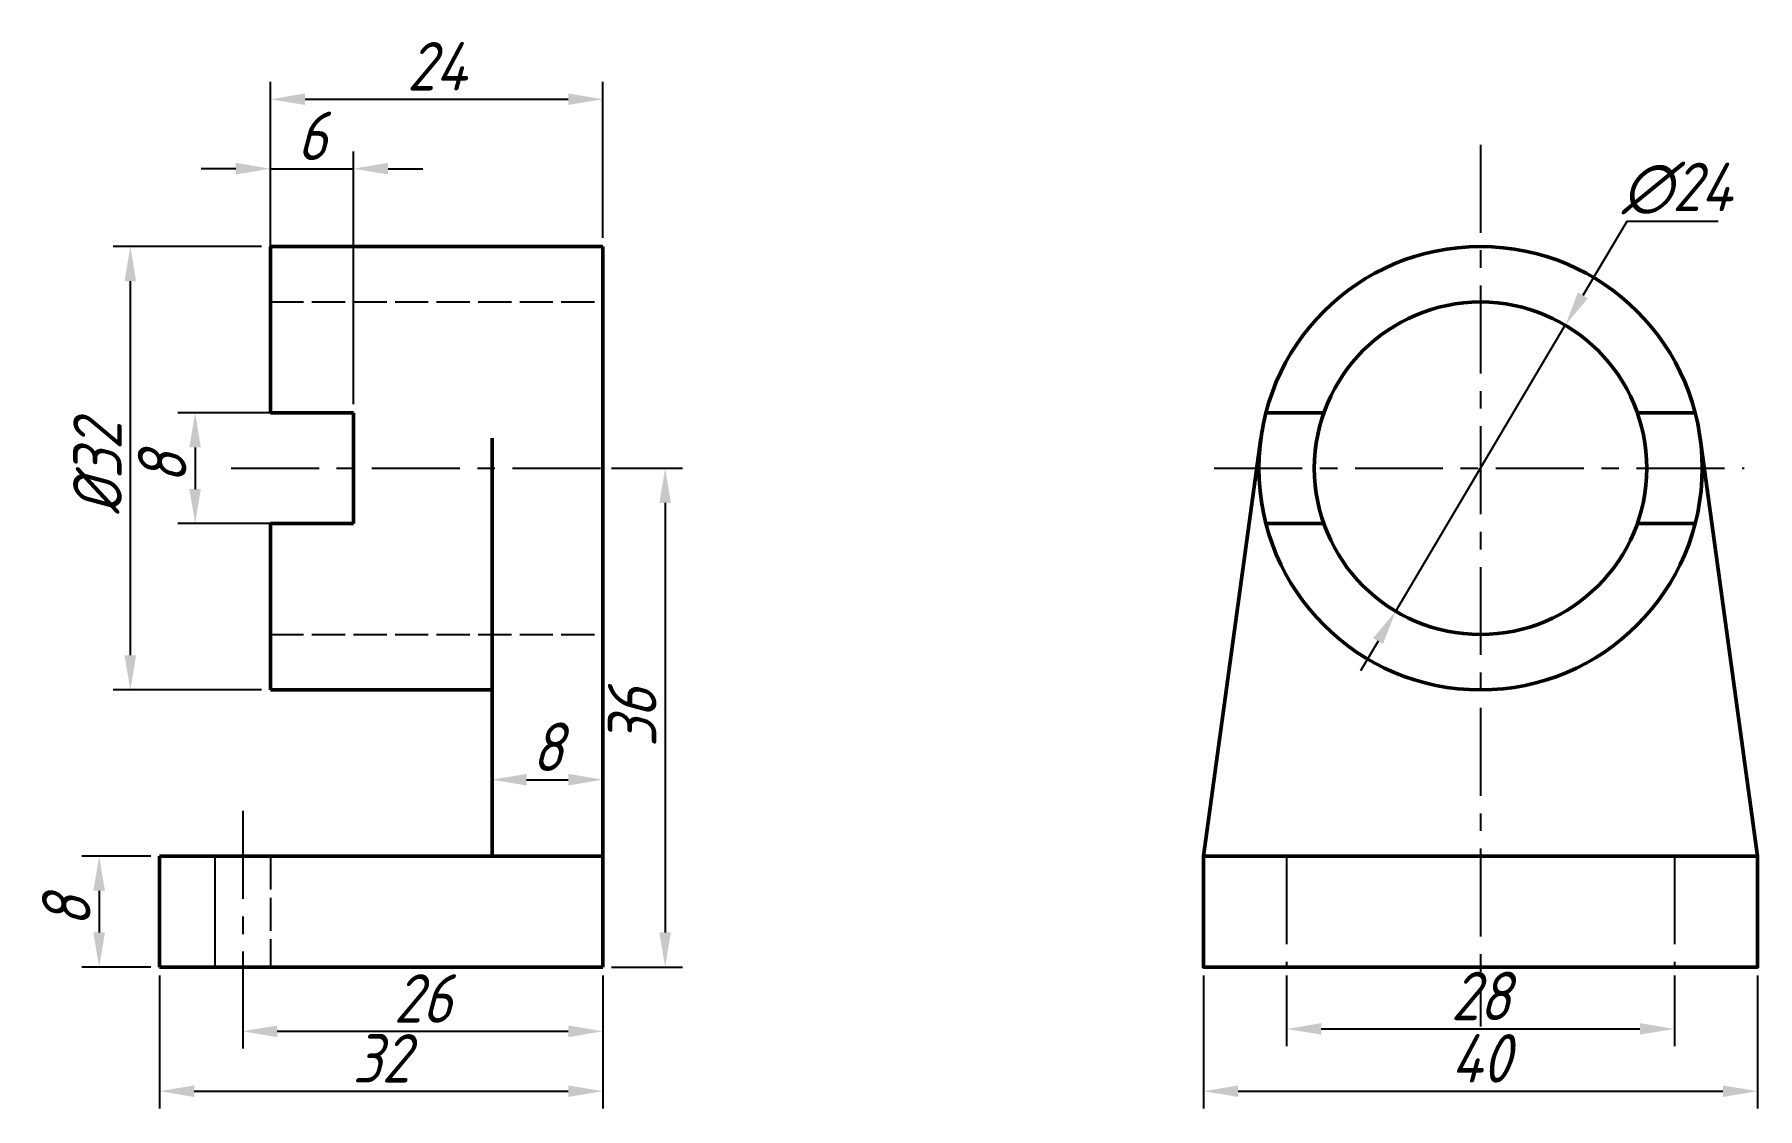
# Model space of a CAD drawing. Header units: millimetres. Extents: x -22 to 102, y 24 to 101.
import ezdxf

# ---------------------------------------------------------------- set-up
doc = ezdxf.new("R2010")
doc.units = ezdxf.units.MM
doc.header["$LTSCALE"] = 0.2
doc.linetypes.add('ACAD_ISO02W100', pattern=[15, 12, -3])
doc.linetypes.add('CENTER', pattern=[50.8, 31.75, -6.35, 6.35, -6.35])
doc.layers.get('0').update_dxf_attribs({"lineweight": 50})
for name, color, linetype in [('图层1', 7, 'Continuous'), ('图层2', 4, 'ACAD_ISO02W100'), ('图层3', 2, 'CENTER')]:
    doc.layers.add(name, color=color, linetype=linetype)
doc.styles.get("Standard").update_dxf_attribs({"font": 'gbeitc.shx', "height": 3.5})
doc.dimstyles.new('ISO-25', dxfattribs={"dimtxt": 3.5, "dimasz": 2.5, "dimexe": 1.25, "dimexo": 0.625, "dimtad": 1, "dimtoh": 1, "dimdec": 0, "dimtxsty": 'Standard', "dimcen": 2.5, "dimadec": 0, "dimazin": 0, "dimtfac": 1, "dimtdec": 0, "dimtmove": 0, "dimatfit": 3, "dimfxl": 1, "dimarcsym": 0})

# ---------------------------------------------------------------- blocks, each defined once
blk = doc.blocks.new('*D5')
at = {"layer": 'Defpoints', "color": 0, "linetype": 'Continuous', "transparency": 16777216}
for p in [(18.93, 70.06), (18.93, 34.06), (23.43, 34.06)]:
    blk.add_point(p, dxfattribs=at)
at = {"layer": '图层1', "color": 0, "linetype": 'Continuous', "lineweight": -2, "transparency": 16777216}
for p, q in [((19.55, 70.06), (24.68, 70.06)), ((23.43, 67.56), (23.43, 36.56)), ((19.55, 34.06), (24.68, 34.06))]:
    blk.add_line(p, q, dxfattribs=at)
at = {"layer": '图层1', "color": 0, "linetype": 'Continuous', "transparency": 16777216}
for points in [[(23.01, 67.56), (23.84, 67.56), (23.43, 70.06)], [(23.01, 36.56), (23.84, 36.56), (23.43, 34.06)]]:
    blk.add_solid(points, dxfattribs=at)
at = {"layer": '图层1', "color": 0, "linetype": 'Continuous', "transparency": 16777216, "insert": (21.05, 52.06), "char_height": 3.5, "attachment_point": 5, "rotation": 90}
blk.add_mtext('36', dxfattribs=at)
blk = doc.blocks.new('*D6')
at = {"layer": 'Defpoints', "color": 0, "linetype": 'Continuous', "transparency": 16777216}
for p in [(18.93, 96.69), (-5.07, 86.06), (18.93, 86.06)]:
    blk.add_point(p, dxfattribs=at)
at = {"layer": '图层1', "color": 0, "linetype": 'Continuous', "lineweight": -2, "transparency": 16777216}
for p, q in [((-5.07, 86.69), (-5.07, 97.94)), ((18.93, 86.69), (18.93, 97.94)), ((-2.57, 96.69), (16.43, 96.69))]:
    blk.add_line(p, q, dxfattribs=at)
at = {"layer": '图层1', "color": 0, "linetype": 'Continuous', "transparency": 16777216}
for points in [[(-2.57, 97.11), (-2.57, 96.28), (-5.07, 96.69)], [(16.43, 97.11), (16.43, 96.28), (18.93, 96.69)]]:
    blk.add_solid(points, dxfattribs=at)
at = {"layer": '图层1', "color": 0, "linetype": 'Continuous', "transparency": 16777216, "insert": (6.93, 99.07), "char_height": 3.5, "attachment_point": 5}
blk.add_mtext('24', dxfattribs=at)
blk = doc.blocks.new('*D7')
at = {"layer": 'Defpoints', "color": 0, "linetype": 'Continuous', "transparency": 16777216}
for p in [(0.93, 91.68), (-5.07, 74.06), (0.93, 74.06)]:
    blk.add_point(p, dxfattribs=at)
at = {"layer": '图层1', "color": 0, "linetype": 'Continuous', "lineweight": -2, "transparency": 16777216}
for p, q in [((-5.07, 74.69), (-5.07, 92.93)), ((0.93, 74.69), (0.93, 92.93)), ((-7.57, 91.68), (-10.07, 91.68)), ((-5.07, 91.68), (0.93, 91.68)), ((3.43, 91.68), (5.93, 91.68))]:
    blk.add_line(p, q, dxfattribs=at)
at = {"layer": '图层1', "color": 0, "linetype": 'Continuous', "transparency": 16777216}
for points in [[(-7.57, 92.1), (-7.57, 91.26), (-5.07, 91.68)], [(3.43, 92.1), (3.43, 91.26), (0.93, 91.68)]]:
    blk.add_solid(points, dxfattribs=at)
at = {"layer": '图层1', "color": 0, "linetype": 'Continuous', "transparency": 16777216, "insert": (-2.07, 94.05), "char_height": 3.5, "attachment_point": 5}
blk.add_mtext('6', dxfattribs=at)
blk = doc.blocks.new('*D8')
at = {"layer": 'Defpoints', "color": 0, "linetype": 'Continuous', "transparency": 16777216}
for p in [(18.93, 47.58), (10.93, 42.06), (18.93, 42.06)]:
    blk.add_point(p, dxfattribs=at)
at = {"layer": '图层1', "color": 0, "linetype": 'Continuous', "lineweight": -2, "transparency": 16777216}
for p, q in [((10.93, 42.69), (10.93, 48.83)), ((18.93, 42.69), (18.93, 48.83)), ((13.43, 47.58), (16.43, 47.58))]:
    blk.add_line(p, q, dxfattribs=at)
at = {"layer": '图层1', "color": 0, "linetype": 'Continuous', "transparency": 16777216}
for points in [[(13.43, 48), (13.43, 47.16), (10.93, 47.58)], [(16.43, 48), (16.43, 47.16), (18.93, 47.58)]]:
    blk.add_solid(points, dxfattribs=at)
at = {"layer": '图层1', "color": 0, "linetype": 'Continuous', "transparency": 16777216, "insert": (14.93, 49.95), "char_height": 3.5, "attachment_point": 5}
blk.add_mtext('8', dxfattribs=at)
blk = doc.blocks.new('*D9')
at = {"layer": 'Defpoints', "color": 0, "linetype": 'Continuous', "transparency": 16777216}
for p in [(-7.07, 34.06), (18.93, 34.06), (18.93, 29.42)]:
    blk.add_point(p, dxfattribs=at)
at = {"layer": '图层1', "color": 0, "linetype": 'Continuous', "lineweight": -2, "transparency": 16777216}
for p, q in [((-7.07, 33.44), (-7.07, 28.17)), ((18.93, 33.44), (18.93, 28.17)), ((-4.57, 29.42), (16.43, 29.42))]:
    blk.add_line(p, q, dxfattribs=at)
at = {"layer": '图层1', "color": 0, "linetype": 'Continuous', "transparency": 16777216}
for points in [[(-4.57, 29.84), (-4.57, 29), (-7.07, 29.42)], [(16.43, 29.84), (16.43, 29), (18.93, 29.42)]]:
    blk.add_solid(points, dxfattribs=at)
at = {"layer": '图层1', "color": 0, "linetype": 'Continuous', "transparency": 16777216, "insert": (5.93, 31.79), "char_height": 3.5, "attachment_point": 5}
blk.add_mtext('26', dxfattribs=at)
blk = doc.blocks.new('*D10')
at = {"layer": 'Defpoints', "color": 0, "linetype": 'Continuous', "transparency": 16777216}
for p in [(-13.07, 34.06), (18.93, 34.06), (18.93, 25.1)]:
    blk.add_point(p, dxfattribs=at)
at = {"layer": '图层1', "color": 0, "linetype": 'Continuous', "lineweight": -2, "transparency": 16777216}
for p, q in [((-13.07, 33.44), (-13.07, 23.85)), ((18.93, 33.44), (18.93, 23.85)), ((-10.57, 25.1), (16.43, 25.1))]:
    blk.add_line(p, q, dxfattribs=at)
at = {"layer": '图层1', "color": 0, "linetype": 'Continuous', "transparency": 16777216}
for points in [[(-10.57, 25.51), (-10.57, 24.68), (-13.07, 25.1)], [(16.43, 25.51), (16.43, 24.68), (18.93, 25.1)]]:
    blk.add_solid(points, dxfattribs=at)
at = {"layer": '图层1', "color": 0, "linetype": 'Continuous', "transparency": 16777216, "insert": (2.93, 27.47), "char_height": 3.5, "attachment_point": 5}
blk.add_mtext('32', dxfattribs=at)
blk = doc.blocks.new('*D11')
at = {"layer": 'Defpoints', "color": 0, "linetype": 'Continuous', "transparency": 16777216}
for p in [(0.93, 74.06), (-10.5, 66.06), (0.93, 66.06)]:
    blk.add_point(p, dxfattribs=at)
at = {"layer": '图层1', "color": 0, "linetype": 'Continuous', "lineweight": -2, "transparency": 16777216}
for p, q in [((0.3, 74.06), (-11.75, 74.06)), ((-10.5, 71.56), (-10.5, 68.56)), ((0.3, 66.06), (-11.75, 66.06))]:
    blk.add_line(p, q, dxfattribs=at)
at = {"layer": '图层1', "color": 0, "linetype": 'Continuous', "transparency": 16777216}
for points in [[(-10.92, 71.56), (-10.09, 71.56), (-10.5, 74.06)], [(-10.92, 68.56), (-10.09, 68.56), (-10.5, 66.06)]]:
    blk.add_solid(points, dxfattribs=at)
at = {"layer": '图层1', "color": 0, "linetype": 'Continuous', "transparency": 16777216, "insert": (-12.88, 70.06), "char_height": 3.5, "attachment_point": 5, "rotation": 90}
blk.add_mtext('8', dxfattribs=at)
blk = doc.blocks.new('*D12')
at = {"layer": 'Defpoints', "color": 0, "linetype": 'Continuous', "transparency": 16777216}
for p in [(-13.07, 42.06), (-17.43, 34.06), (-13.07, 34.06)]:
    blk.add_point(p, dxfattribs=at)
at = {"layer": '图层1', "color": 0, "linetype": 'Continuous', "lineweight": -2, "transparency": 16777216}
for p, q in [((-13.7, 42.06), (-18.68, 42.06)), ((-17.43, 39.56), (-17.43, 36.56)), ((-13.7, 34.06), (-18.68, 34.06))]:
    blk.add_line(p, q, dxfattribs=at)
at = {"layer": '图层1', "color": 0, "linetype": 'Continuous', "transparency": 16777216}
for points in [[(-17.85, 39.56), (-17.01, 39.56), (-17.43, 42.06)], [(-17.85, 36.56), (-17.01, 36.56), (-17.43, 34.06)]]:
    blk.add_solid(points, dxfattribs=at)
at = {"layer": '图层1', "color": 0, "linetype": 'Continuous', "transparency": 16777216, "insert": (-19.8, 38.06), "char_height": 3.5, "attachment_point": 5, "rotation": 90}
blk.add_mtext('8', dxfattribs=at)
blk = doc.blocks.new('*D13')
at = {"layer": 'Defpoints', "color": 0, "linetype": 'Continuous', "transparency": 16777216}
for p in [(88.41, 80.38), (76.17, 59.74)]:
    blk.add_point(p, dxfattribs=at)
at = {"layer": '图层1', "color": 0, "linetype": 'Continuous', "lineweight": -2, "transparency": 16777216}
for p, q in [((92.85, 87.87), (89.68, 82.53)), ((99.45, 87.87), (92.85, 87.87)), ((76.17, 59.74), (88.41, 80.38)), ((74.89, 57.59), (73.62, 55.44))]:
    blk.add_line(p, q, dxfattribs=at)
at = {"layer": '图层1', "color": 0, "linetype": 'Continuous', "transparency": 16777216}
for points in [[(89.32, 82.75), (90.04, 82.32), (88.41, 80.38)], [(74.53, 57.8), (75.25, 57.38), (76.17, 59.74)]]:
    blk.add_solid(points, dxfattribs=at)
at = {"layer": '图层1', "color": 0, "linetype": 'Continuous', "transparency": 16777216, "insert": (96.46, 90.25), "char_height": 3.5, "attachment_point": 5}
blk.add_mtext('∅24', dxfattribs=at)
blk = doc.blocks.new('*D14')
at = {"layer": 'Defpoints', "color": 0, "linetype": 'Continuous', "transparency": 16777216}
for p in [(68.29, 34.06), (96.29, 34.06), (96.29, 29.59)]:
    blk.add_point(p, dxfattribs=at)
at = {"layer": '图层1', "color": 0, "linetype": 'Continuous', "lineweight": -2, "transparency": 16777216}
for p, q in [((68.29, 33.44), (68.29, 28.34)), ((96.29, 33.44), (96.29, 28.34)), ((70.79, 29.59), (93.79, 29.59))]:
    blk.add_line(p, q, dxfattribs=at)
at = {"layer": '图层1', "color": 0, "linetype": 'Continuous', "transparency": 16777216}
for points in [[(70.79, 30.01), (70.79, 29.18), (68.29, 29.59)], [(93.79, 30.01), (93.79, 29.18), (96.29, 29.59)]]:
    blk.add_solid(points, dxfattribs=at)
at = {"layer": '图层1', "color": 0, "linetype": 'Continuous', "transparency": 16777216, "insert": (82.29, 31.97), "char_height": 3.5, "attachment_point": 5}
blk.add_mtext('28', dxfattribs=at)
blk = doc.blocks.new('*D15')
at = {"layer": 'Defpoints', "color": 0, "linetype": 'Continuous', "transparency": 16777216}
for p in [(62.29, 34.06), (102.29, 34.06), (102.29, 25.1)]:
    blk.add_point(p, dxfattribs=at)
at = {"layer": '图层1', "color": 0, "linetype": 'Continuous', "lineweight": -2, "transparency": 16777216}
for p, q in [((62.29, 33.44), (62.29, 23.85)), ((102.29, 33.44), (102.29, 23.85)), ((64.79, 25.1), (99.79, 25.1))]:
    blk.add_line(p, q, dxfattribs=at)
at = {"layer": '图层1', "color": 0, "linetype": 'Continuous', "transparency": 16777216}
for points in [[(64.79, 25.51), (64.79, 24.68), (62.29, 25.1)], [(99.79, 25.51), (99.79, 24.68), (102.29, 25.1)]]:
    blk.add_solid(points, dxfattribs=at)
at = {"layer": '图层1', "color": 0, "linetype": 'Continuous', "transparency": 16777216, "insert": (82.29, 27.47), "char_height": 3.5, "attachment_point": 5}
blk.add_mtext('40', dxfattribs=at)
blk = doc.blocks.new('*D16')
at = {"layer": 'Defpoints', "color": 0, "linetype": 'Continuous', "transparency": 16777216}
for p in [(-5.07, 86.06), (-15.18, 54.06), (-5.07, 54.06)]:
    blk.add_point(p, dxfattribs=at)
at = {"layer": '图层1', "color": 0, "linetype": 'Continuous', "lineweight": -2, "transparency": 16777216}
for p, q in [((-5.7, 86.06), (-16.43, 86.06)), ((-15.18, 83.56), (-15.18, 56.56)), ((-5.7, 54.06), (-16.43, 54.06))]:
    blk.add_line(p, q, dxfattribs=at)
at = {"layer": '图层1', "color": 0, "linetype": 'Continuous', "transparency": 16777216}
for points in [[(-15.6, 83.56), (-14.76, 83.56), (-15.18, 86.06)], [(-15.6, 56.56), (-14.76, 56.56), (-15.18, 54.06)]]:
    blk.add_solid(points, dxfattribs=at)
at = {"layer": '图层1', "color": 0, "linetype": 'Continuous', "transparency": 16777216, "insert": (-17.55, 70.06), "char_height": 3.5, "attachment_point": 5, "rotation": 90}
blk.add_mtext('%%c32', dxfattribs=at)

msp = doc.modelspace()

# ---------------------------------------------------------------- linework, layer by layer
for p, q in [((18.93, 86.06), (-5.07, 86.06)), ((-5.07, 86.06), (-5.07, 74.06)), ((18.93, 42.06), (18.93, 86.06)), ((-5.07, 74.06), (0.93, 74.06)), ((0.93, 74.06), (0.93, 66.06)), ((66.79, 74.06), (70.97, 74.06)), ((93.6, 74.06), (97.78, 74.06)), ((10.93, 54.06), (10.93, 72.24)), ((62.29, 42.06), (66.44, 72.24)), ((102.29, 42.06), (98.14, 72.24)), ((0.93, 66.06), (-5.07, 66.06)), ((-5.07, 66.06), (-5.07, 66.06)), ((-5.07, 66.06), (-5.07, 54.06)), ((66.79, 66.06), (70.97, 66.06)), ((93.6, 66.06), (97.78, 66.06)), ((-5.07, 54.06), (0.93, 54.06)), ((0.93, 54.06), (10.93, 54.06)), ((10.93, 54.06), (10.93, 42.06)), ((-13.07, 42.06), (-13.07, 34.06)), ((18.93, 42.06), (-13.07, 42.06)), ((18.93, 34.06), (18.93, 42.06)), ((18.93, 42.06), (18.93, 42.06)), ((-13.07, 34.06), (18.93, 34.06))]:
    msp.add_line(p, q)
msp.add_lwpolyline([(62.29, 42.06), (102.29, 42.06), (102.29, 34.06), (62.29, 34.06)], close=True)
for radius in [16, 12]:
    msp.add_circle((82.29, 70.06), radius)
at = {"layer": '图层2', "linetype": 'ACAD_ISO02W100'}
for p, q in [((-5.07, 82.06), (18.93, 82.06)), ((-5.07, 58.06), (18.93, 58.06)), ((-9.07, 42.06), (-9.07, 34.06)), ((-5.07, 42.06), (-5.07, 34.06))]:
    msp.add_line(p, q, dxfattribs=at)
at = {"layer": '图层3', "linetype": 'CENTER'}
for p, q in [((82.29, 93.41), (82.29, 29.77)), ((-7.91, 70.06), (18.93, 70.06)), ((63.07, 70.06), (101.31, 70.06)), ((-7.07, 45.33), (-7.07, 30.63)), ((-9.07, 42.06), (-9.07, 34.06)), ((68.29, 42.06), (68.29, 34.06)), ((96.29, 42.06), (96.29, 34.06))]:
    msp.add_line(p, q, dxfattribs=at)

# ---------------------------------------------------------------- dimensions: what is measured, and where the dimension line sits
at = {"layer": '图层1', "linetype": 'Continuous'}
for base, p1, p2, picture, middle in [((18.93, 96.69), (-5.07, 86.06), (18.93, 86.06), '*D6', (6.93, 99.07)), ((0.93, 91.68), (-5.07, 74.06), (0.93, 74.06), '*D7', (-2.07, 94.05)), ((18.93, 47.58), (10.93, 42.06), (18.93, 42.06), '*D8', (14.93, 49.95)), ((18.93, 25.1), (-13.07, 34.06), (18.93, 34.06), '*D10', (2.93, 27.47)), ((18.93, 29.42), (-7.07, 34.06), (18.93, 34.06), '*D9', (5.93, 31.79)), ((102.29, 25.1), (62.29, 34.06), (102.29, 34.06), '*D15', (82.29, 27.47)), ((96.29, 29.59), (68.29, 34.06), (96.29, 34.06), '*D14', (82.29, 31.97))]:
    dim = msp.add_linear_dim(base=base, p1=p1, p2=p2, dimstyle='ISO-25', dxfattribs=at)
    dim.commit()
    dim.dimension.update_dxf_attribs({"geometry": picture, "text_midpoint": middle})
dim = msp.add_diameter_dim_2p(p1=(76.17, 59.74), p2=(88.41, 80.38), dimstyle='ISO-25', dxfattribs=at)
dim.commit()
dim.dimension.update_dxf_attribs({"geometry": '*D13', "text_midpoint": (96.46, 87.87), "dimtype": 163})
dim = msp.add_linear_dim(base=(-15.18, 54.06), p1=(-5.07, 86.06), p2=(-5.07, 54.06), angle=90, text='%%c32', dimstyle='ISO-25', dxfattribs=at)
dim.commit()
dim.dimension.update_dxf_attribs({"geometry": '*D16', "text_midpoint": (-17.55, 70.06)})
for base, p1, p2, picture, middle in [((-10.5, 66.06), (0.93, 74.06), (0.93, 66.06), '*D11', (-12.88, 70.06)), ((23.43, 34.06), (18.93, 70.06), (18.93, 34.06), '*D5', (21.05, 52.06)), ((-17.43, 34.06), (-13.07, 42.06), (-13.07, 34.06), '*D12', (-19.8, 38.06))]:
    dim = msp.add_linear_dim(base=base, p1=p1, p2=p2, angle=90, dimstyle='ISO-25', dxfattribs=at)
    dim.commit()
    dim.dimension.update_dxf_attribs({"geometry": picture, "text_midpoint": middle})

doc.saveas('drawing.dxf')
